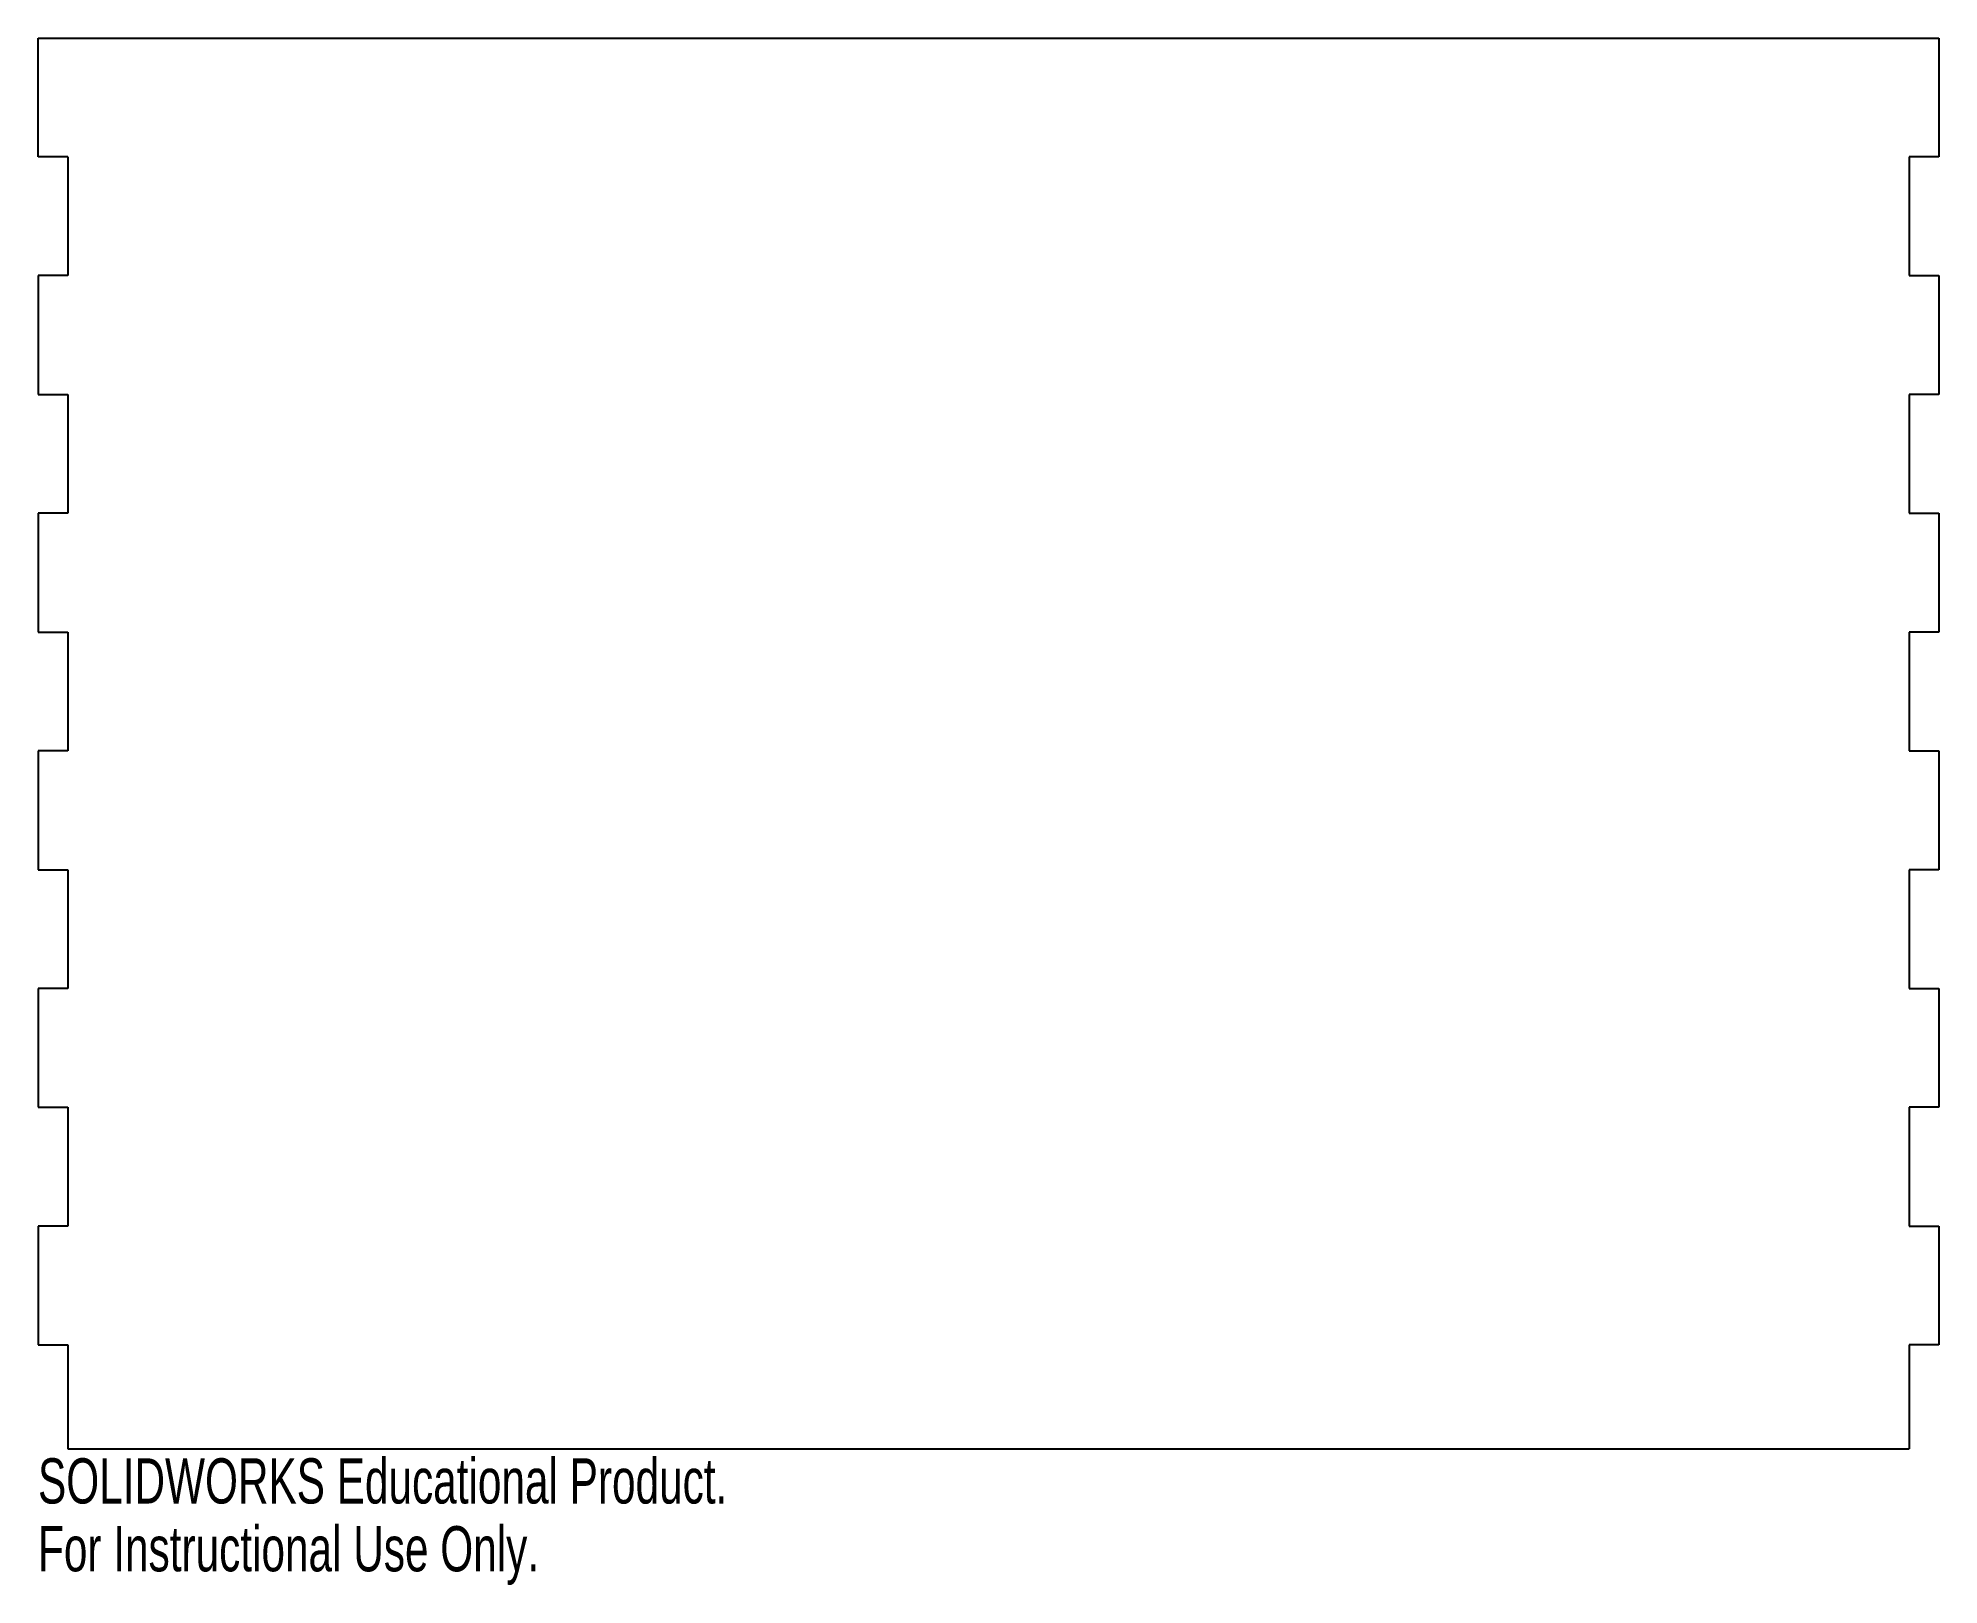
# Model space of a CAD drawing. Header units: inches. Extents: x -0.13 to 7.87, y -3.51 to 3.
import ezdxf

# ---------------------------------------------------------------- set-up
doc = ezdxf.new("R2010")
doc.units = ezdxf.units.IN
doc.header["$MEASUREMENT"] = 0
doc.styles.add('SLDTEXTSTYLE0', font='TXT', dxfattribs={"width": 0.7})

msp = doc.modelspace()

# ---------------------------------------------------------------- linework, layer by layer
at = {"color": 7, "linetype": 'Continuous', "lineweight": 25}
for p, q in [((-0.125, 3), (7.875, 3)), ((-0.125, 2.5), (-0.125, 3)), ((7.875, 3), (7.875, 2.5)), ((0, 2.5), (-0.125, 2.5)), ((0, 2.5), (0, 2)), ((7.75, 2.5), (7.75, 2)), ((7.875, 2.5), (7.75, 2.5)), ((0, 2), (-0.125, 2)), ((-0.125, 2), (-0.125, 1.5)), ((7.75, 2), (7.875, 2)), ((7.875, 2), (7.875, 1.5)), ((-0.125, 1.5), (0, 1.5)), ((0, 1.5), (0, 1)), ((7.75, 1.5), (7.75, 1)), ((7.875, 1.5), (7.75, 1.5)), ((0, 1), (-0.125, 1)), ((-0.125, 1), (-0.125, 0.5)), ((7.75, 1), (7.875, 1)), ((7.875, 1), (7.875, 0.5)), ((-0.125, 0.5), (0, 0.5)), ((0, 0.5), (0, 0)), ((7.75, 0.5), (7.75, 0)), ((7.875, 0.5), (7.75, 0.5)), ((0, 0), (-0.125, 0)), ((-0.125, 0), (-0.125, -0.5)), ((7.75, 0), (7.875, 0)), ((7.875, 0), (7.875, -0.5)), ((-0.125, -0.5), (0, -0.5)), ((0, -0.5), (0, -1)), ((7.75, -0.5), (7.75, -1)), ((7.875, -0.5), (7.75, -0.5)), ((0, -1), (-0.125, -1)), ((-0.125, -1), (-0.125, -1.5)), ((7.75, -1), (7.875, -1)), ((7.875, -1), (7.875, -1.5)), ((-0.125, -1.5), (0, -1.5)), ((0, -1.5), (0, -2)), ((7.75, -1.5), (7.75, -2)), ((7.875, -1.5), (7.75, -1.5)), ((0, -2), (-0.125, -2)), ((-0.125, -2), (-0.125, -2.5)), ((7.75, -2), (7.875, -2)), ((7.875, -2), (7.875, -2.5)), ((-0.125, -2.5), (0, -2.5)), ((0, -2.5), (0, -2.937)), ((7.75, -2.5), (7.75, -2.937)), ((7.875, -2.5), (7.75, -2.5)), ((0, -2.937), (7.75, -2.937))]:
    msp.add_line(p, q, dxfattribs=at)

# ---------------------------------------------------------------- texts
at = {"color": 7, "linetype": 'Continuous', "char_height": 0.1903, "attachment_point": 1, "style": 'SLDTEXTSTYLE0'}
for s, insert in [('SOLIDWORKS Educational Product.', (-0.125, -2.9772)), ('For Instructional Use Only.', (-0.125, -3.2626))]:
    msp.add_mtext(s, dxfattribs=dict(at, insert=insert))

doc.saveas('drawing.dxf')
